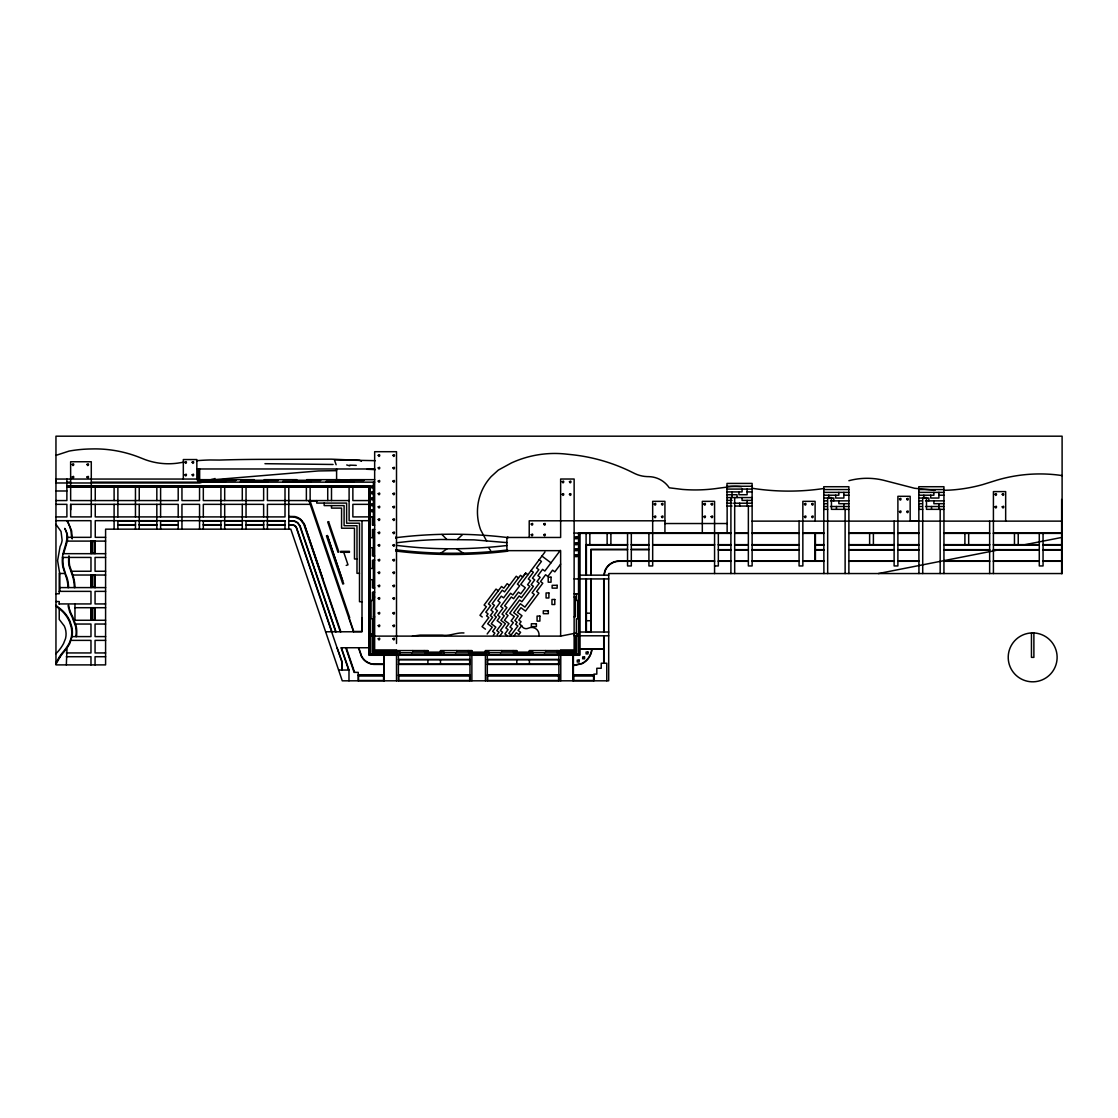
<?xml version="1.0" encoding="UTF-8"?>
<svg xmlns="http://www.w3.org/2000/svg" width="1118" height="1118" viewBox="0 0 1118 1118"><rect width="100%" height="100%" fill="white"/><g stroke="black" fill="none" stroke-linecap="round" stroke-linejoin="round"><path stroke-width="1.5" d="M95.072 575.351L95.072 587.593L95.072 575.029M76.555 636.603L76.723 633.067A28.509 28.509 0 0 0 76.178 626.136L72.544 616.451A33.037 33.037 0 0 1 69.651 609.52M603.818 575.141L604.908 570.557A15.512 15.512 0 0 1 619.218 560.984L714.57 560.984M604.125 575.155L605.201 570.683A15.205 15.205 0 0 1 619.246 561.292L714.57 561.292M63.069 557.435L62.971 558.525A35.706 35.706 0 0 0 63.46 566.868L65.794 574.792A14.744 14.744 0 0 1 66.661 576.692A33.33 33.33 0 0 1 67.96 581.458A35.119 35.119 0 0 1 68.533 586.643L68.547 587.593M507.698 538.121L507.838 536.933M75.912 636.603L75.94 636.435A31.136 31.136 0 0 0 75.563 626.318L71.985 616.745A33.638 33.638 0 0 1 69.036 609.687M67.946 587.593L67.918 586.67A34.504 34.504 0 0 0 67.359 581.584A32.688 32.688 0 0 0 66.088 576.902L62.86 566.966A36.279 36.279 0 0 1 62.356 558.483C62.86 548.309 70.686 538.429 64.76 528.367L67.108 533.524A21.508 21.508 0 0 1 67.569 537.171L67.569 537.339A37.271 37.271 0 0 1 67.346 541.098L63.6 553.676M441.973 534.474L446.711 539.393M55.956 662.834L59.31 656.993A54.083 54.083 0 0 1 63.377 651.612A51.582 51.582 0 0 0 65.92 648.384L66.521 647.546A51.316 51.316 0 0 0 69.232 643.199L71.175 638.015A26.706 26.706 0 0 0 71.231 627.198L69.442 621.608A31.975 31.975 0 0 0 59.226 608.723L55.956 606.166M55.956 664.218L59.827 657.37M463.872 553.592L456.815 548.812M214.963 478.448L214.111 479.664L318.406 470.944L336.602 470.65M66.437 648.747L65.808 649.586A52.113 52.113 0 0 1 63.852 652.018A53.496 53.496 0 0 0 59.841 657.342M527.948 574.764L525.67 573.059L522.721 577.014L520.457 575.323L503.589 597.864L501.325 596.173L497.859 600.799L500.123 602.504L495.232 609.044L497.496 610.735L494.1 615.263L496.364 616.954L491.291 623.746L495.819 627.128L492.619 631.404L494.883 633.109L493.387 635.108M525.67 573.059L517.396 584.141L519.66 585.832L512.827 594.958L510.563 593.267L500.696 606.459L502.96 608.15L497.692 615.193L499.956 616.884L497.133 620.658L501.661 624.054L496.755 630.594L499.019 632.285L497.119 634.828M544.969 552.012L520.778 584.323L525.306 587.719L520.736 593.826L518.472 592.135L513.581 598.675L511.317 596.97L504.651 605.886L506.915 607.577L502.024 614.117L504.288 615.808L500.892 620.336L505.42 623.732L500.347 630.524L502.611 632.215L499.69 636.114M487.155 633.99L492.227 627.198L487.7 623.816L492.605 617.276L490.341 615.585L493.164 611.812L490.9 610.107L494.477 605.327L492.213 603.636L502.261 590.206L504.525 591.897L516.25 576.231L518.514 577.922M560.3 550.405L544.843 571.046L542.579 569.355L537.884 575.644L540.148 577.335L536.989 581.542L539.253 583.233L532.098 592.792L534.362 594.496L524.901 607.144L520.373 603.748L513.707 612.664L518.235 616.046L514.853 620.574L517.117 622.279L515.608 624.291L517.872 625.982L510.283 636.114M560.635 564.115L554.835 571.857L552.571 570.152L547.862 576.441L545.598 574.75L540.525 581.542L542.789 583.233L536.626 591.478L538.89 593.169L525.474 611.099L520.946 607.703L517.48 612.343L522.008 615.739L518.808 620.015L521.072 621.706L519.367 623.97L521.631 625.661A4.933 4.933 0 0 0 528.409 628.176A7.379 7.379 0 0 1 538.96 636.114M513.819 636.114L516.32 632.76L518.906 634.605L520.597 632.341L518.067 630.44L521.631 625.661M378.317 651.123L379.952 651.123M393.089 651.123L394.71 651.123M457.346 539.491L462.279 534.795M440.199 553.62L447.158 548.714M55.956 455.375L69.134 451.071A135.585 135.585 0 0 1 90.684 448.961L94.862 448.891A121.96 121.96 0 0 1 137.975 456.801L145.13 459.624A68.156 68.156 0 0 0 177.455 463.173L183.324 462.251M327.35 535.55L326.456 535.871L342.821 584.043L343.715 583.75L327.35 535.55L342.625 580.549M346.203 565.415L347.991 564.814L343.743 552.292M848.883 480.726L849.317 480.6A69.959 69.959 0 0 1 885.274 480.698L914.636 488.286L935.109 490.243M202.721 482.068L199.661 482.976L55.956 482.976M208.842 480.265L213.44 478.909M348.83 617.933L349.71 617.695L310.049 500.878M372.462 636.114L560.635 636.114L575.546 633.165M878.371 573.548L999.981 549.609M1023.962 544.885L1061.639 537.465M823.896 488.482L822.82 488.65A237.449 237.449 0 0 1 754.692 488.65L752.121 488.245M396.513 542.761L408.405 541.447A460.35 460.35 0 0 1 441.079 539.491L474.018 539.868L506.915 542.607M412.458 636.114L420.256 635.108L442.239 635.108C449.38 636.408 456.521 632.369 463.956 632.956M196.838 460.728L197.774 460.616A222.58 222.58 0 0 1 209.793 459.973L219.533 460.057A1478.094 1478.094 0 0 1 264.966 459.358L331.305 459.163L359.563 460.323A6.442 6.442 0 0 1 361.421 461.329M506.915 545.514C470.287 549.721 433.113 550.042 396.513 545.36M368.996 504.344L352.869 504.344L352.869 516.907L373.398 516.865M943.941 490.299L948.958 490.159A157.736 157.736 0 0 0 982.848 484.555L996.976 480.139A151.978 151.978 0 0 1 1058.313 475.052L1062.1 475.583M178.195 487.196L178.195 500.571L91.285 500.584L70.658 500.571L70.644 487.196M196.838 468.973L374.656 468.973M196.838 479.049L55.956 479.049L55.956 482.417M374.656 479.664L350.074 479.664L350.074 482.165M208.423 479.971L211.595 479.971L211.595 481.858L198.389 481.229M235.716 479.971L222.202 479.971L222.202 481.858L225.375 481.858M250.837 479.971L253.996 479.971L253.996 481.858L240.803 481.229M278.13 479.971L264.617 479.971L264.617 481.858L267.789 481.858M293.251 479.971L296.41 479.971L296.41 481.858L282.91 481.858M320.545 479.971L307.031 479.971L307.031 481.858L310.511 481.858M336.602 479.971L350.074 480.279L340.082 480.279M363.895 479.971L350.381 479.971L350.381 481.858L353.554 481.858M211.903 480.279L221.895 480.279M254.317 480.279L264.309 480.279M296.731 480.279L306.723 480.279M211.903 480.908L221.895 480.908M254.317 480.908L264.309 480.908M296.731 480.908L306.723 480.908M340.082 480.908L350.074 480.908M198.082 481.229L208.423 481.229L208.423 479.664M211.903 481.537L221.895 481.537M254.317 481.537L264.309 481.537M296.731 481.537L306.723 481.537M340.082 481.551L350.074 481.537M326.26 481.858L339.76 481.858L339.76 479.971M66.87 482.165L70.644 482.165M91.285 482.165L374.656 482.165M66.87 485.939L370.254 485.939L370.254 654.016L400.244 654.016L400.244 652.758L411.662 652.758L411.662 654.016L427.901 654.016M373.342 485.883L371.456 485.883L371.456 487.769L373.342 487.769M66.87 486.26L369.932 486.26L369.932 654.337L396.513 654.337M726.993 486.26L752.121 486.26M66.87 486.875L369.303 486.875L369.303 654.966L579.487 654.966L579.487 533.062M66.87 487.196L368.996 487.196L368.996 655.274L579.795 655.274L579.795 533.062M726.993 489.083L752.121 489.083M823.756 489.558L848.883 489.558M918.8 489.558L943.941 489.558M66.87 490.984L55.956 490.984M373.342 491.864L371.456 491.864L371.456 493.737L373.342 493.737M726.993 491.906L742.072 491.906L742.072 489.083M747.104 491.906L752.121 491.906M823.756 492.381L848.883 492.381M918.8 492.381L943.941 492.381M726.993 494.729L737.041 494.729L737.041 497.566M823.756 495.204L838.835 495.204L838.835 492.381M843.866 495.204L848.883 495.204M918.8 495.204L933.879 495.204L933.879 492.381M938.91 495.204L943.941 495.204M726.993 497.566L752.121 497.566M373.342 497.831L371.456 497.831L371.456 499.718L373.342 499.718M823.756 498.041L833.804 498.041L833.804 500.864M918.8 498.041L928.848 498.041L928.848 500.864M55.956 500.571L66.884 500.571L66.87 479.049M349.123 500.571L267.412 500.571L267.412 487.196M368.996 500.571L352.869 500.571L352.869 487.196M726.993 500.389L732.024 500.389M752.121 500.389L742.072 500.389L742.072 497.566M309.043 500.892L316.729 500.878M823.756 500.864L827.11 500.864M830.45 500.864L848.883 500.864M918.8 500.864L922.154 500.864M925.508 500.864L943.941 500.864M726.993 503.212L732.024 503.212M733.701 503.212L752.121 503.212M373.342 503.799L371.456 503.799L371.456 505.685L373.342 505.685M823.756 503.687L827.11 503.687M848.883 503.687L838.835 503.687L838.835 500.864M918.8 503.687L922.154 503.687M943.941 503.687L933.879 503.687L933.879 500.864M55.956 504.344L66.884 504.344L66.898 516.907L55.956 516.907M91.285 487.196L91.285 516.907L70.658 516.907L70.658 504.344L178.195 504.344L178.195 516.907M310.231 504.344L267.412 504.344L267.412 529.163M748.361 506.049L748.361 565.946L752.121 565.946L752.121 483.423L726.993 483.423L726.993 506.049L732.024 506.049M734.68 506.049L752.121 506.049M823.756 506.51L827.11 506.51M830.45 506.51L848.883 506.51M918.8 506.51L922.154 506.51M925.508 506.51L943.941 506.51M823.756 509.347L827.669 509.347M848.883 509.347L831.443 509.347L831.443 497.566L827.669 497.566L827.669 573.548M918.8 509.347L922.713 509.347M943.941 509.347L926.487 509.347L926.487 497.566L922.713 497.566L922.713 573.548M373.342 509.766L371.456 509.766L371.456 511.653L373.342 511.653M288.779 516.404L294.859 516.53A13.444 13.444 0 0 1 301.008 519.632L304.292 524.049L322.962 579.096M288.779 516.907L294.034 516.907M55.956 520.681L90.977 520.681L90.977 537.339L72.209 537.339M288.779 520.681L293.922 520.932A8.944 8.944 0 0 1 298.017 523L300.085 525.921L336.001 631.782M368.996 520.681L349.123 520.681L349.096 487.196M664.931 520.806L529.219 520.806L529.219 537.465M117.879 521.002L135.46 521.002M139.233 521.002L156.827 521.002M160.601 521.002L178.195 521.002M203.322 521.002L220.917 521.002M224.69 521.002L242.285 521.002M246.044 521.002L263.638 521.002M267.412 521.002L285.006 521.002M288.779 520.988L293.866 521.24A8.623 8.623 0 0 1 297.807 523.238L299.792 526.033L335.679 631.782M918.94 521.128L910.15 521.128L910.15 496.308L897.894 496.308L897.894 565.946L894.12 565.946L894.12 521.128M752.121 521.128L1061.639 521.128M664.833 523.531L727.133 523.531M117.879 524.691L135.46 524.691M139.233 524.691L156.827 524.691M160.601 524.705L178.195 524.705M203.322 524.705L220.917 524.705M224.69 524.705L242.285 524.705M246.044 524.705L263.638 524.705M267.412 524.705L285.006 524.705M288.779 524.705L292.595 524.761A4.947 4.947 0 0 1 296.577 527.626L331.962 631.782M117.879 525.027L135.46 525.027M139.233 525.027L156.827 525.027M160.601 525.027L178.195 525.027M203.322 525.027L220.917 525.027M224.69 525.027L242.285 525.027M246.044 525.027L263.638 525.027M267.412 525.027L285.006 525.027M288.779 525.027L292.567 525.083A4.64 4.64 0 0 1 296.284 527.752L341.801 661.772L341.801 670.045M374.656 525.111L372.448 525.111L372.448 516.935M374.656 529.499L372.448 529.499L372.448 537.674L370.254 537.674M574.135 533.062L730.906 533.062M734.68 533.062L748.361 533.062M752.121 533.062L799.077 533.062M802.85 533.062L823.896 533.062M848.883 533.062L894.12 533.062M897.894 533.062L918.94 533.062M943.941 533.062L989.64 533.062M993.413 533.062L1061.639 533.062M579.795 533.384L730.906 533.384M734.68 533.384L748.361 533.384M752.121 533.384L799.077 533.384M802.85 533.384L815.106 533.384L815.106 560.984L802.85 560.984M823.896 533.384L815.413 533.384L815.413 560.984L823.896 560.984M848.883 533.384L894.12 533.384M897.894 533.384L918.94 533.384M943.941 533.384L989.64 533.384M993.413 533.384L1061.639 533.384M67.569 537.339L71.594 537.339L72.209 538.904L71.636 530.924L67.457 520.681M105.595 537.339L95.254 537.339L95.254 520.681L285.006 520.681L285.006 529.163M396.513 537.618A459.4 459.4 0 0 1 506.915 537.465L560.635 537.465L560.635 479.021L574.135 479.021L574.135 649.935L560.775 649.935L560.775 654.016M67.346 541.098L105.595 541.098M586.084 544.648L627.547 544.648M631.321 544.648L648.915 544.648M652.674 544.648L714.57 544.648M718.343 544.648L730.906 544.648M734.68 544.648L748.361 544.648M752.121 544.648L799.077 544.648M815.413 544.648L823.896 544.648M848.883 544.648L894.12 544.648M897.894 544.648L918.94 544.648M943.941 544.648L989.64 544.648M993.413 544.648L1039.279 544.648M1043.052 544.648L1061.639 544.648M627.547 544.955L586.391 544.955L586.391 575.155M631.321 544.955L648.915 544.955M652.674 544.955L714.57 544.955M718.343 544.955L730.906 544.955M734.68 544.955L748.361 544.955M752.121 544.955L799.077 544.955M815.413 544.955L823.896 544.955M848.883 544.955L894.12 544.955M897.894 544.955L918.94 544.955M943.941 544.955L989.64 544.955M993.413 544.955L1039.279 544.955M1043.052 544.955L1061.639 544.955M370.254 547.722L372.448 547.722L372.448 555.898L374.656 555.898M627.547 549.357L590.793 549.357L590.793 575.155M631.321 549.357L648.915 549.357M627.547 549.665L591.101 549.665L591.101 575.155M631.321 549.665L648.915 549.665M718.343 549.665L730.906 549.665M734.68 549.665L748.361 549.665M752.121 549.665L799.077 549.665M815.413 549.665L823.896 549.665M848.883 549.665L894.12 549.665M897.894 549.665L918.94 549.665M943.941 549.665L989.64 549.665M993.413 549.665L1039.279 549.665M1043.052 549.665L1061.639 549.665M718.343 549.986L730.906 549.986M734.68 549.986L748.361 549.986M752.121 549.986L799.077 549.986M815.413 549.986L823.896 549.986M848.883 549.986L894.12 549.986M897.894 549.986L918.94 549.986M943.941 549.986L989.64 549.986M993.413 549.986L1039.279 549.986M1043.052 549.986L1061.639 549.986M340.655 551.342L349.445 551.342L349.445 552.292L340.655 552.292M62.957 553.676L105.595 553.676M62.454 557.435L68.785 557.435M69.4 557.435L90.977 557.435L90.977 571.256L71.272 571.256M105.595 557.435L95.058 557.435L95.058 571.256L105.595 571.256M356.991 558.972L354.476 558.986L354.476 528.213L341.577 528.213L341.577 508.103L331.501 508.117L331.501 505.602M374.656 560.286L372.448 560.286L372.448 568.461L370.254 568.461M718.343 560.984L730.906 560.984M734.68 560.984L748.361 560.984M752.121 560.984L799.077 560.984M848.883 560.984L894.12 560.984M897.894 560.984L918.94 560.984M943.941 560.984L989.64 560.984M993.413 560.984L1039.279 560.984M1043.052 560.984L1061.639 560.984M718.343 561.292L730.906 561.292M734.68 561.292L748.361 561.292M752.121 561.292L799.077 561.292M802.85 561.292L823.896 561.292M848.883 561.292L894.12 561.292M897.894 561.292L918.94 561.292M943.941 561.292L989.64 561.292M993.413 561.292L1039.279 561.292M1043.052 561.292L1061.639 561.292M627.547 533.384L627.547 565.946L631.321 565.946L631.321 533.384M714.57 565.946L718.343 565.946L718.343 533.384M64.509 573.464L59.226 573.464L59.226 593.77L55.956 593.77M359.493 573.324L356.991 573.324L356.991 525.712L344.092 525.712L344.092 505.602L324.178 505.602L324.178 503.086M1062.1 573.548L608.695 573.548L608.695 680.82L342.262 680.82L290.806 529.163L105.595 529.163L105.595 664.889L55.956 664.889L55.956 436.188L1062.1 436.188L1062.1 573.632M72.852 575.029L105.595 575.029M579.795 575.155L608.695 575.155M574.135 578.928L608.695 578.928M370.254 579.711L372.448 579.697L372.448 587.858L374.656 587.858M59.855 587.593L105.595 587.593M59.226 591.366L90.977 591.366L90.977 603.93L59.226 603.93M105.595 591.366L95.058 591.366L95.058 603.93L105.595 603.93M374.656 592.26L372.448 592.26L372.448 600.436L370.254 600.436M574.135 593.84L578.537 593.84M373.398 597.026L374.656 597.026M574.135 597.026L575.393 597.026L575.393 616.898L574.135 616.898M55.956 601.554L59.226 601.554L59.226 604.251M362.008 601.75L359.493 601.722L359.493 523.196L346.608 523.196L346.608 503.086L316.729 503.086L316.729 500.571M74.962 607.703L105.595 607.703M586.391 613.181L590.793 613.181M373.398 616.898L374.656 616.898M362.008 617.695L361.701 631.474L353.749 631.474L349.123 617.849M74.361 620.266L105.595 620.266M586.391 620.714L590.793 620.714M75.661 624.04L90.977 624.04L90.977 636.603L72.055 636.603M105.595 624.04L95.058 624.04L95.058 636.603L105.595 636.603M325.631 631.782L362.008 631.782L362.008 520.681M578.537 632.019L608.695 632.019M370.254 634.172L372.448 634.172L372.448 618.785L371.064 618.785L371.064 600.436M578.537 634.172L576.343 634.172L576.343 618.785L577.726 618.785L577.726 600.436L576.343 600.436L576.343 593.84M368.996 635.793L374.656 635.793M574.135 635.793L578.537 635.793M579.795 635.793L608.695 635.793M71.217 640.376L90.977 640.376L90.977 652.94L66.325 652.94M105.595 640.376L95.058 640.376L95.058 652.94L105.595 652.94M337.035 647.741L342.122 661.716L342.122 670.045M368.996 647.741L341.088 647.741L348.648 670.045M579.795 648.803L603.72 648.803L603.72 635.793M579.795 649.111L591.729 649.111A17.902 17.902 0 0 1 582.059 663.365L573.394 665.322L573.394 655.274M396.513 650.564L427.901 650.564L427.901 654.645M560.775 650.564L529.387 650.564L529.387 654.645M396.513 650.872L399.657 650.872L399.657 654.016M424.211 650.872L427.901 650.872M440.478 650.872L443.608 650.872L443.608 654.016M468.162 650.872L471.866 650.872M485.422 650.872L488.566 650.872L488.566 654.016M513.12 650.872L516.809 650.872M529.387 650.872L532.517 650.872L532.517 654.016M557.071 650.872L560.775 650.872M396.513 651.193L373.398 651.193L373.398 592.26M560.775 651.193L575.393 651.193L575.393 635.793M396.513 651.822L372.769 651.822L372.769 635.793M560.775 651.822L576.022 651.822L576.022 635.793M397.253 652.046L399.657 652.046M424.77 652.046L427.174 652.046M427.901 652.129L440.478 652.129M441.205 652.046L443.608 652.046M468.721 652.046L471.125 652.046M471.866 652.129L485.422 652.129M486.162 652.046L488.566 652.046M513.679 652.046L516.083 652.046M516.809 652.129L529.387 652.129M530.114 652.046L532.517 652.046M557.63 652.046L560.034 652.046M396.513 652.437L372.14 652.437L372.14 635.793M560.775 652.437L576.65 652.437L576.65 635.793M427.901 652.758L440.478 652.758M471.866 652.758L485.422 652.758M516.809 652.758L529.387 652.758M427.901 653.387L440.478 653.387M471.866 653.387L485.422 653.387M516.809 653.387L529.387 653.387M440.478 654.016L444.195 654.016L444.195 652.758L455.627 652.758L455.627 654.016L471.866 654.016M485.422 654.016L489.153 654.016L489.153 652.758L500.571 652.758L500.571 654.016L516.809 654.016M529.387 654.016L533.104 654.016L533.104 652.758L544.522 652.758L544.522 654.016L578.537 654.016L578.537 533.062M560.775 654.337L578.858 654.337L578.858 533.062M396.513 654.645L560.775 654.966M66.325 656.713L90.977 656.713L90.977 664.889M105.595 656.713L95.058 656.713L95.058 664.889M398.399 659.41L469.979 659.41M487.308 659.41L558.888 659.41M398.399 664.441L469.979 664.441M487.308 664.441L558.888 664.441M338.6 670.045L348.984 670.045L348.984 680.82M358.235 674.853L383.893 674.853M398.399 674.853L469.979 674.853M487.308 674.853L558.888 674.853M573.394 674.853L593.896 674.853M358.235 675.482L383.893 675.482M398.399 675.482L469.979 675.482M487.308 675.482L558.888 675.482M573.394 675.482L593.896 675.482M375.369 469.644L367.081 469.267M264.952 463.69L333.094 464.473M349.752 465.144L356.265 465.368M294.104 516.907L299.624 519.171A13.612 13.612 0 0 1 302.754 522.33M346.72 464.948L349.808 465.857M541.923 556.079L550.978 562.857M539.183 559.741L541.447 561.432L536.542 567.972L538.806 569.677L532.461 578.16L534.725 579.851L531.148 584.63L533.412 586.321L521.882 601.736L519.618 600.045L509.752 613.237L514.28 616.619L511.08 620.895L513.344 622.586L510.004 627.058L512.268 628.749L508.844 633.319L511.108 635.01M531.092 570.557L533.356 572.248L528.311 578.984L530.575 580.675L527.57 584.7L529.834 586.391L521.421 597.641L519.157 595.95L505.797 613.796L508.061 615.501L504.484 620.28L509.011 623.662L505.811 627.939L508.075 629.63L504.875 633.906L507.139 635.597M509.417 585.357L507.153 583.666L503.771 588.194L501.507 586.489L488.44 603.958L490.704 605.649L485.813 612.189L488.077 613.88L486.568 615.892L488.832 617.583L482.054 626.653L485.45 629.196M498.307 590.765L496.043 589.074L484.108 605.034L486.372 606.725L479.971 615.277L482.235 616.968M55.956 605.355L59.617 608.22A32.59 32.59 0 0 1 70.029 621.356L71.845 627.072A27.335 27.335 0 0 1 72.167 635.946L69.777 643.521A51.903 51.903 0 0 1 67.038 647.895L66.325 664.889M55.956 524.356L61.043 531.483L62.119 540.19A17.874 17.874 0 0 1 60.106 546.478L57.591 560.621L59.673 573.464M301.343 520.681L303.83 524.286L340.319 631.782M66.717 520.681L66.731 520.709A30.41 30.41 0 0 1 71.021 531.078L71.594 537.339M486.609 541.042L480.614 529.764A52.169 52.169 0 0 1 491.179 476.589L498.321 470.091L511.415 462.95A103.736 103.736 0 0 1 565.359 454.006L572.626 454.774A178.028 178.028 0 0 1 628.721 470.608L635.108 473.725A31.57 31.57 0 0 0 647.07 476.603L648.859 476.645A25.211 25.211 0 0 1 669.249 487.797L682.232 489.404A158.435 158.435 0 0 0 718.008 488.286L730.906 486.596A74.193 74.193 0 0 1 741.583 486.749M488.65 547.68L490.648 550.671M303.998 523.392L340.85 631.782M336.127 464.781L334.408 459.833L374.125 460.644A6.442 6.442 0 0 1 375.187 460.742M308.931 500.571L353.526 631.782M346.259 647.741L354.616 672.365M345.728 647.741L354.085 672.365L358.235 672.365L358.235 680.82M341.409 647.741L348.984 670.045M358.766 647.741L361.645 656.21A14.688 14.688 0 0 0 373.747 664.106L383.893 664.134L383.893 655.274M358.445 647.741L361.38 656.35A15.009 15.009 0 0 0 373.733 664.413L383.893 664.441L383.893 680.82M395.716 537.073L395.842 538.275M70.658 504.344L70.658 509.836M70.644 485.939L70.63 461.748L91.285 461.748L91.285 485.939M1061.639 499.453L1061.639 573.548M1043.052 533.384L1043.052 565.946L1039.279 565.946L1039.279 533.384M1033.884 632.998L1033.884 657.37L1031.453 657.37L1031.453 632.998M1018.232 533.384L1018.232 544.648M1014.459 533.384L1014.459 544.648M1005.669 521.128L1005.669 491.599L993.413 491.599L993.413 573.548M989.64 521.128L989.64 573.548M968.677 533.384L968.677 544.648M964.904 533.384L964.904 544.648M943.941 573.548L943.941 486.721L918.8 486.721L918.94 573.548M940.168 509.347L940.168 573.548M938.91 492.381L938.91 498.041L930.735 498.041L930.735 495.204M938.91 503.687L938.91 509.347M931.518 506.51L931.518 509.347M923.831 495.204L923.831 498.041M873.396 533.384L873.396 544.648M869.622 533.384L869.622 544.648M848.883 573.548L848.883 486.721L823.756 486.721L823.896 573.548M845.124 509.347L845.124 573.548M843.866 492.381L843.866 498.041L835.691 498.041L835.691 495.204M843.866 503.687L843.866 509.347M836.46 506.51L836.46 509.347M828.787 495.204L828.787 498.041M815.106 521.128L815.106 501.339L802.85 501.339L802.85 565.946L799.077 565.946L799.077 521.128M747.104 489.083L747.104 494.729L738.928 494.729L738.928 491.906M747.104 500.389L747.104 506.049M739.697 503.212L739.697 506.049M734.68 497.566L734.68 573.548M732.024 491.906L732.024 497.566M730.906 497.566L730.906 573.548M727.133 506.049L727.133 533.384M714.57 533.062L714.57 501.339L702.314 501.339L702.314 533.062M714.57 533.384L714.57 573.548M664.931 533.062L664.931 501.339L652.674 501.339L652.674 533.062M652.674 533.384L652.674 565.946L648.915 565.946L648.915 533.384M610.903 533.384L610.903 544.648M607.13 533.384L607.13 544.648M606.767 680.82L606.767 663.226L601.218 663.226L601.218 668.271L596.816 668.271L596.816 674.112L593.896 674.112L593.896 680.82M604.041 578.928L604.041 632.019M604.041 635.793L604.041 663.226M603.72 578.928L603.72 632.019M603.72 663.226L603.72 649.111L592.037 649.111A18.209 18.209 0 0 1 582.212 663.645L573.394 665.643L573.394 680.82M591.101 578.928L591.101 632.019M590.793 578.928L590.793 631.684L586.391 631.684L586.391 578.928M589.843 533.384L589.843 544.648M586.084 533.384L586.084 575.155M586.084 578.928L586.084 632.019M577.726 634.172L577.726 635.793M573.073 655.274L573.073 680.82M560.635 636.114L560.635 550.657L506.915 550.657L506.915 537.465M560.775 655.274L560.775 680.82M560.034 650.872L560.034 654.016M558.888 655.274L558.888 680.82M557.63 650.872L557.63 654.016M557.071 650.564L557.071 652.129L545.64 652.129L545.64 650.564M530.114 650.872L530.114 654.016M529.387 659.732L529.387 664.134M516.809 654.645L516.809 650.564L485.422 650.564L485.422 680.82M516.809 659.732L516.809 664.134M516.083 650.872L516.083 654.016M513.679 650.872L513.679 654.016M513.12 650.564L513.12 652.129L501.689 652.129L501.689 650.564M487.308 655.274L487.308 680.82M486.162 650.872L486.162 654.016M471.866 680.82L471.866 650.564L440.478 650.564L440.478 654.645M471.125 650.872L471.125 654.016M469.979 655.274L469.979 680.82M468.721 650.872L468.721 654.016M468.162 650.564L468.162 652.129L456.731 652.129L456.731 650.564M441.205 650.872L441.205 654.016M440.478 659.732L440.478 664.134M427.901 659.732L427.901 664.134M427.174 650.872L427.174 654.016M424.77 650.872L424.77 654.016M424.211 650.564L424.211 652.129L412.78 652.129L412.78 650.564M398.399 655.274L398.399 680.82M397.253 650.872L397.253 654.016M396.513 643.493L396.513 451.7L374.656 451.7L374.656 649.935L396.513 649.935L396.513 654.966M396.513 655.274L396.513 680.82M384.215 655.274L384.215 680.82M373.398 482.165L373.398 525.111M373.398 529.499L373.398 555.898M373.398 560.286L373.398 587.858M371.064 634.172L371.064 635.793M363.895 479.664L363.895 480.6L353.554 480.6L353.554 482.165M340.082 482.165L340.082 479.664L306.723 479.664L306.723 482.165M336.602 468.973L336.602 481.229L326.26 481.229L326.26 482.165M331.501 487.196L331.501 500.571M327.728 487.196L327.728 500.571M320.545 479.664L320.545 480.6L310.511 480.6L310.511 482.165M310.133 487.196L310.133 500.571M306.374 487.196L306.374 500.571M296.731 482.165L296.731 479.664L264.309 479.664L264.309 482.165M293.251 479.664L293.251 481.229L282.91 481.229L282.91 482.165M288.779 487.196L288.779 529.163M285.006 487.196L285.006 516.907L95.254 516.907L95.254 504.344M278.13 479.664L278.13 480.6L267.789 480.6L267.789 482.165M263.638 487.196L263.638 500.571L203.322 500.571L203.322 487.196M263.638 516.907L263.638 504.344L203.322 504.344L203.322 516.907M263.638 520.681L263.638 529.163M254.317 482.165L254.317 479.664L221.895 479.664L221.895 482.165M250.837 479.664L250.837 481.229L240.496 481.229L240.496 482.165M246.044 487.196L246.044 516.907M246.044 520.681L246.044 529.163M242.285 487.196L242.285 500.571M242.285 504.344L242.285 529.163M235.716 479.664L235.716 480.6L225.375 480.6L225.375 482.165M224.69 487.196L224.69 500.571M224.69 504.344L224.69 529.163M220.917 487.196L220.917 516.907M220.917 520.681L220.917 529.163M211.903 482.165L211.903 479.664L196.838 479.664L196.838 459.554L183.324 459.554L183.324 479.049M203.322 520.681L203.322 529.163M199.661 468.973L199.661 479.664M199.549 487.196L199.549 500.571L181.954 500.571L181.954 487.196M199.549 529.163L199.549 504.344L181.954 504.344L181.954 529.163M198.724 468.973L198.724 479.664M198.082 479.664L198.082 482.165M197.774 468.973L197.774 479.664M178.195 520.681L178.195 529.163M160.601 487.196L160.601 516.907M160.601 520.681L160.601 529.163M156.827 487.196L156.827 500.571M156.827 504.344L156.827 529.163M139.233 487.196L139.233 500.571M139.233 504.344L139.233 529.163M135.46 487.196L135.46 516.907M135.46 520.681L135.46 529.163M117.879 487.196L117.879 516.907M117.879 520.681L117.879 529.163M114.106 487.196L114.106 500.571M114.106 504.344L114.106 529.163M95.254 487.196L95.254 500.571M95.072 541.098L95.072 553.676M95.058 607.703L95.058 620.266M92.808 541.419L92.808 553.354M92.808 575.351L92.808 587.285M92.78 608.024L92.78 619.959M90.991 541.098L90.991 553.676M90.991 575.029L90.991 587.593M90.977 607.703L90.977 620.266M74.962 603.93L74.962 620.266M59.855 573.464L59.855 591.366M59.226 608.723L59.226 619.4L64.341 626.066A19.034 19.034 0 0 1 65.557 638.476L63.586 643.479A41.31 41.31 0 0 1 55.956 653.681M69.358 608.471A33.037 33.037 0 0 1 68.729 605.313M68.757 608.625A33.638 33.638 0 0 1 68.1 605.411M74.333 587.593A40.835 40.835 0 0 0 73.62 580.368A39.102 39.102 0 0 0 72.488 575.882L69.064 565.862A30.018 30.018 0 0 1 68.659 558.86L68.967 555.87L69.274 558.888A29.389 29.389 0 0 0 69.679 565.764L73.089 575.742A40.611 40.611 0 0 1 74.962 587.593M395.842 549.818L395.702 551.02C432.82 555.618 470.482 555.646 507.6 551.202L507.474 549.986C470.426 554.374 432.876 554.36 395.842 549.804M72.237 464.431C73.397 468.023 75.032 461.888 72.237 464.431M72.237 476.995C73.397 480.586 75.032 474.451 72.237 476.995M86.994 464.431C88.154 468.023 89.803 461.888 86.994 464.431M86.994 476.995C88.154 480.586 89.803 474.451 86.994 476.995M184.931 462.223C186.077 465.829 187.726 459.68 184.931 462.223M184.931 474.787C186.077 478.392 187.726 472.257 184.931 474.787M192.142 462.223C193.302 465.829 194.951 459.68 192.142 462.223M192.142 474.787C193.302 478.392 194.951 472.257 192.142 474.787M378.233 455.319C379.379 458.911 381.028 452.776 378.233 455.319M378.233 467.883C379.379 471.475 381.028 465.34 378.233 467.883M378.233 481.075C379.379 484.681 381.028 478.532 378.233 481.075M378.233 493.639C379.379 497.244 381.028 491.095 378.233 493.639M378.233 506.831C379.379 510.437 381.028 504.302 378.233 506.831M378.233 519.409C379.379 523 381.028 516.865 378.233 519.409M378.233 532.601C379.379 536.193 381.028 530.058 378.233 532.601M378.233 545.165C379.379 548.756 381.028 542.621 378.233 545.165M378.233 559.936C379.379 563.528 381.028 557.393 378.233 559.936M392.991 455.319C394.137 458.911 395.786 452.776 392.991 455.319M378.233 572.5C379.379 576.091 381.028 569.956 378.233 572.5M392.991 467.883C394.137 471.475 395.786 465.34 392.991 467.883M378.233 585.692C379.379 589.284 381.028 583.149 378.233 585.692M392.991 481.075C394.137 484.681 395.786 478.532 392.991 481.075M378.233 598.256C379.379 601.861 381.028 595.712 378.233 598.256M392.991 493.639C394.137 497.244 395.786 491.095 392.991 493.639M378.233 613.027C379.379 616.619 381.028 610.484 378.233 613.027M392.991 506.831C394.137 510.437 395.786 504.302 392.991 506.831M378.233 625.591C379.379 629.182 381.028 623.047 378.233 625.591M392.991 519.409C394.137 523 395.786 516.865 392.991 519.409M378.233 638.783C379.379 642.389 381.028 636.24 378.233 638.783M392.991 532.601C394.137 536.193 395.786 530.058 392.991 532.601M392.991 545.165C394.137 548.77 395.786 542.621 392.991 545.165M392.991 559.936C394.137 563.528 395.786 557.393 392.991 559.936M392.991 572.5C394.137 576.091 395.786 569.956 392.991 572.5M392.991 585.692C394.137 589.284 395.786 583.149 392.991 585.692M392.991 598.256C394.137 601.861 395.786 595.712 392.991 598.256M392.991 613.027C394.137 616.619 395.786 610.484 392.991 613.027M392.991 625.591C394.137 629.182 395.786 623.047 392.991 625.591M392.991 638.783C394.137 642.389 395.786 636.24 392.991 638.783M531.232 524.035C532.378 527.626 534.027 521.491 531.232 524.035M531.232 534.697C532.378 538.303 534.027 532.168 531.232 534.697M543.795 524.035C544.941 527.626 546.59 521.491 543.795 524.035M543.795 534.697C544.941 538.303 546.59 532.168 543.795 534.697M562.228 481.704C563.388 485.31 565.037 479.161 562.228 481.704M562.228 494.268C563.388 497.873 565.037 491.724 562.228 494.268M569.453 481.704C570.613 485.31 572.248 479.161 569.453 481.704M569.453 494.268C570.613 497.873 572.248 491.724 569.453 494.268M654.282 504.008C655.441 507.614 657.077 501.465 654.282 504.008M654.282 516.572C655.441 520.177 657.077 514.028 654.282 516.572M661.507 504.008C662.653 507.614 664.302 501.465 661.507 504.008M661.507 516.572C662.653 520.177 664.302 514.042 661.507 516.572M703.921 504.008C705.081 507.614 706.716 501.465 703.921 504.008M703.921 516.572C705.081 520.177 706.716 514.028 703.921 516.572M711.146 504.008C712.292 507.614 713.941 501.465 711.146 504.008M711.146 516.572C712.292 520.177 713.941 514.042 711.146 516.572M804.457 504.008C805.603 507.614 807.252 501.465 804.457 504.008M804.457 516.572C805.603 520.177 807.252 514.028 804.457 516.572M811.668 504.008C812.828 507.614 814.463 501.465 811.668 504.008M811.668 516.572C812.828 520.177 814.463 514.042 811.668 516.572M899.501 498.977C900.647 502.583 902.296 496.448 899.501 498.977M899.501 511.555C900.647 515.146 902.296 509.011 899.501 511.555M906.712 498.977C907.872 502.583 909.521 496.448 906.712 498.977M906.712 511.555C907.872 515.146 909.521 509.011 906.712 511.555M995.02 494.268C996.166 497.873 997.815 491.724 995.02 494.268M995.02 506.831C996.166 510.437 997.815 504.302 995.02 506.831M1002.231 494.268C1003.391 497.873 1005.026 491.724 1002.231 494.268M1002.231 506.831C1003.391 510.437 1005.026 504.302 1002.231 506.831M328.594 521.631L327.7 521.952L338.013 552.292L338.894 551.971L328.594 521.631M1032.669 632.928L1029.482 633.123A24.442 24.442 0 0 0 1012.056 670.507A24.442 24.442 0 0 0 1053.282 670.507A24.442 24.442 0 0 0 1035.855 633.123L1032.669 632.928M577.209 536.836L575.323 536.836L575.323 538.722L577.209 538.722L577.209 536.836M94.764 541.419L91.313 541.419L91.313 553.354L94.764 553.354L94.764 541.419M577.209 542.803L575.323 542.803L575.323 544.69L577.209 544.69L577.209 542.803M577.209 548.77L575.323 548.77L575.323 550.657L577.209 550.657L577.209 548.77M577.209 554.738L575.323 554.738L575.323 556.624L577.209 556.624L577.209 554.738M94.764 575.351L91.313 575.351L91.313 587.285L94.764 587.285L94.764 575.351M551.034 577.181L548.211 577.181L548.211 582.198L551.034 582.198L551.034 577.181M557.155 585.315L552.138 585.315L552.138 588.138L557.155 588.138L557.155 585.315M548.91 592.945L546.073 592.945L546.073 597.976L548.91 597.976L548.91 592.945M554.794 599.486L551.957 599.486L551.957 604.517L554.794 604.517L554.794 599.486M94.737 608.024L91.285 608.024L91.285 619.959L94.737 619.959L94.737 608.024M548.323 610.847L543.292 610.847L543.292 613.67L548.323 613.67L548.323 610.847M539.896 616.074L537.073 616.074L537.073 621.091L539.896 621.091L539.896 616.074M536.388 623.76L531.357 623.76L531.357 626.597L536.388 626.597L536.388 623.76M587.956 652.018L586.084 652.018L586.084 653.904L587.956 653.904L587.956 652.018M584.546 656.909L582.674 656.909L582.674 658.795L584.546 658.795L584.546 656.909M469.658 659.732L398.721 659.732L398.721 664.134L469.658 664.134L469.658 659.732M558.567 659.732L487.63 659.732L487.63 664.134L558.567 664.134L558.567 659.732M579.138 660.109L577.251 660.109L577.251 661.996L579.138 661.996L579.138 660.109M383.586 675.789L358.543 675.789L358.543 680.499L383.586 680.499L383.586 675.789M469.658 675.789L398.721 675.789L398.721 680.499L469.658 680.499L469.658 675.789M558.567 675.789L487.63 675.789L487.63 680.499L558.567 680.499L558.567 675.789M593.588 675.789L573.702 675.789L573.702 680.499L593.588 680.499L593.588 675.789"/></g></svg>
